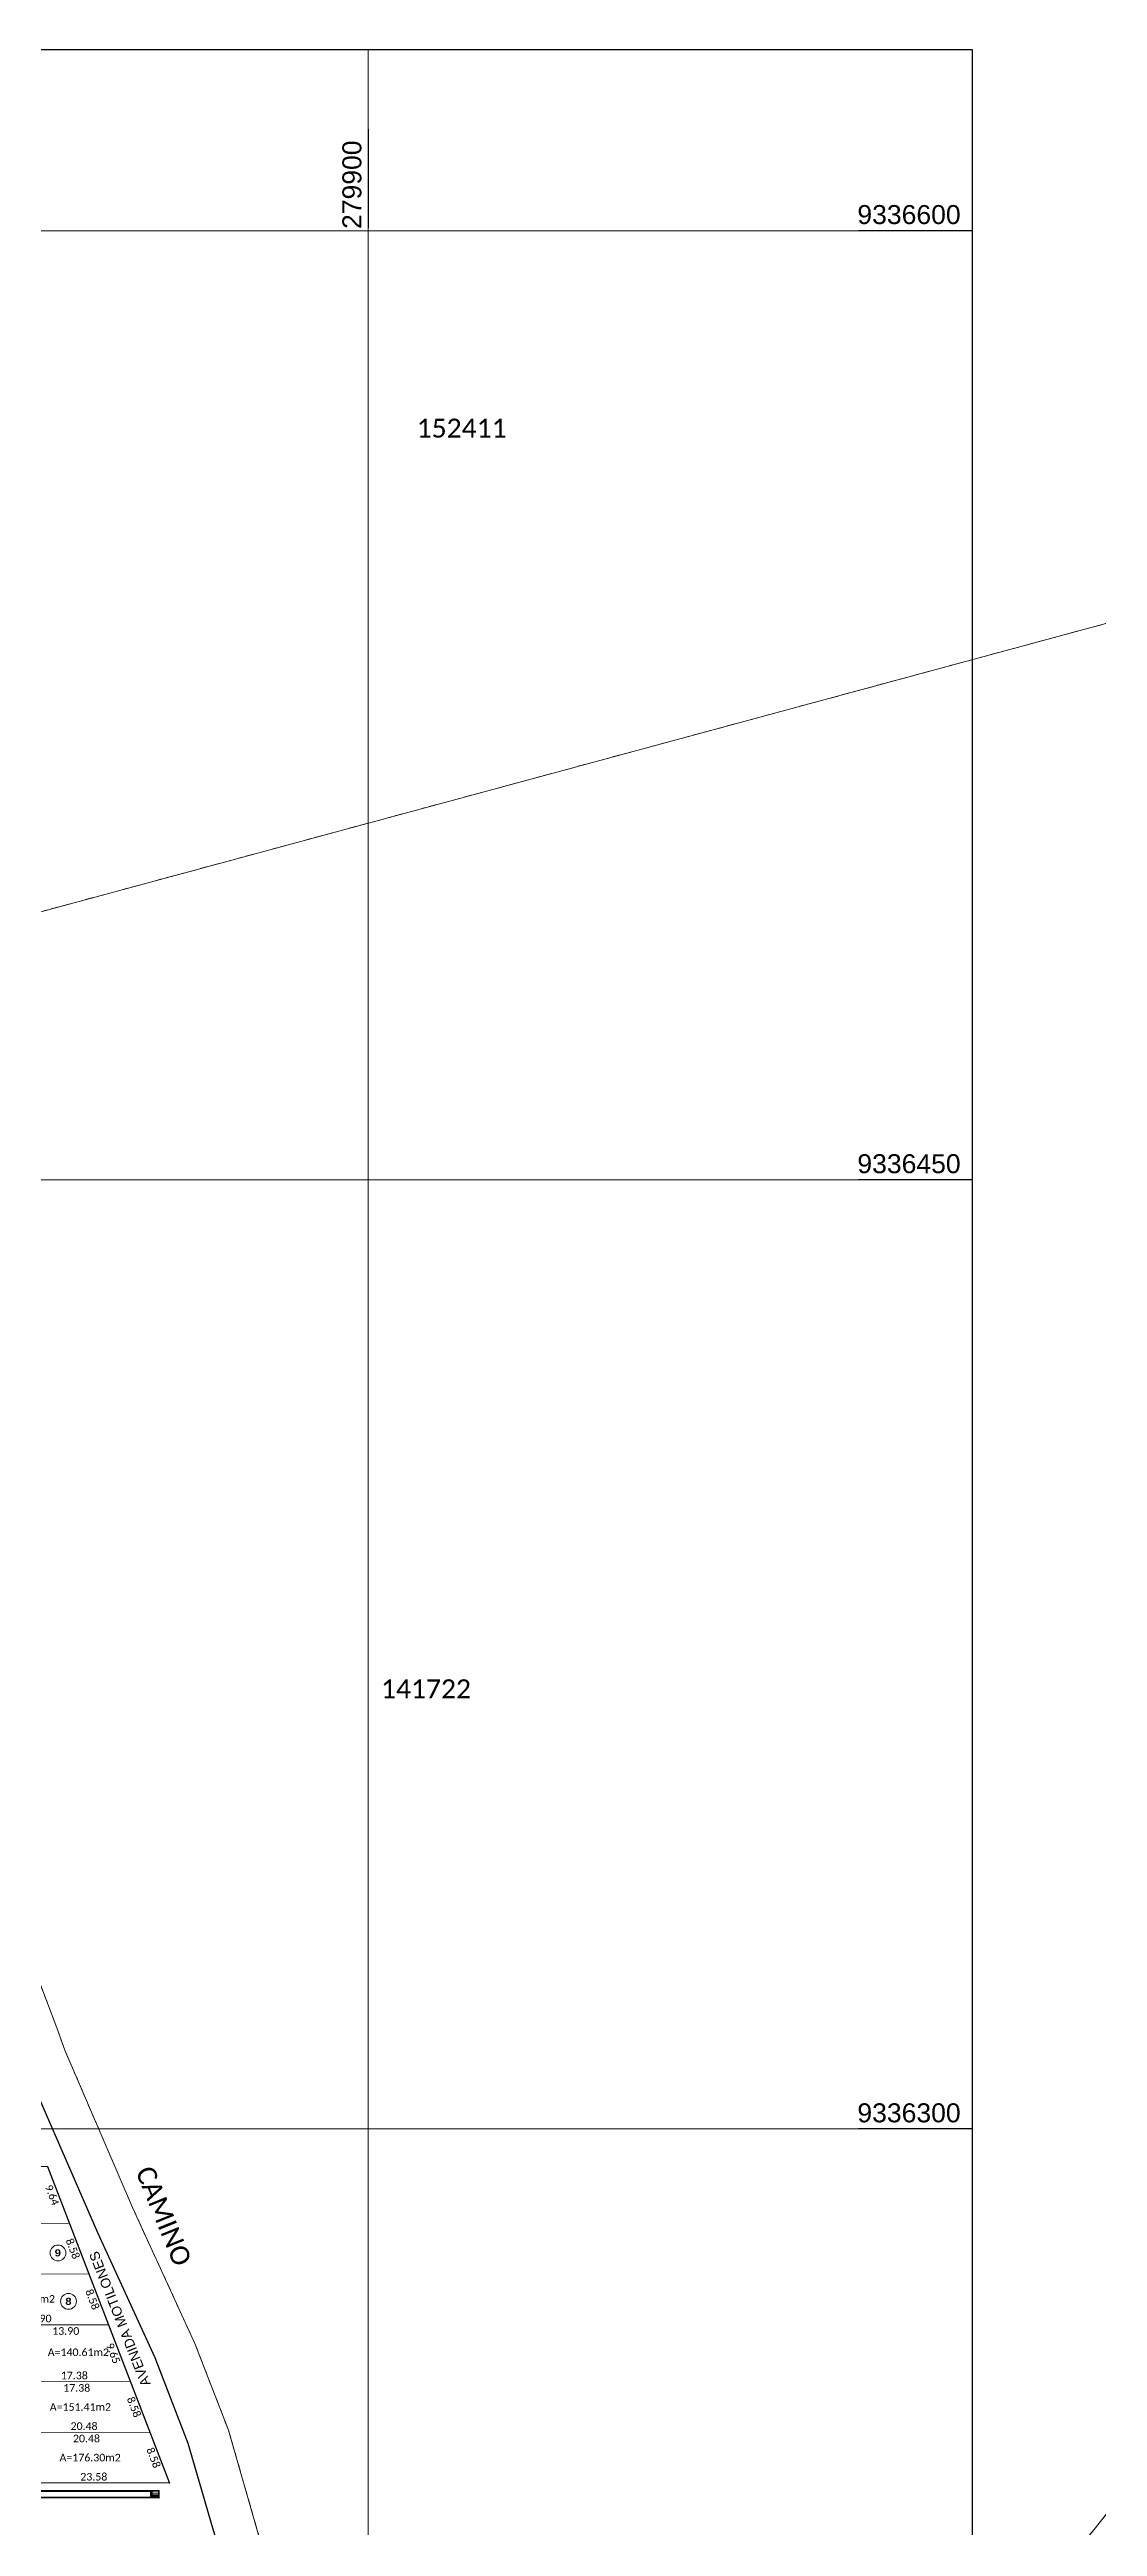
# Model space of a CAD drawing. Header units: inches. Extents: x 0 to 280406, y 0 to 9336832.
# Drawn here: x 279849.7 to 280015.2, y 9336237.2 to 9336628.6 of the extents above; entities that cross this region are included whole.
import ezdxf
from ezdxf.enums import TextEntityAlignment as Align

# ---------------------------------------------------------------- set-up
doc = ezdxf.new("R2010")
doc.units = ezdxf.units.IN
doc.header["$MEASUREMENT"] = 0
doc.linetypes.add('ACAD_ISO04W100', pattern=[30, 24, -3, 0, -3])
doc.linetypes.add('DASHED2', pattern=[0.375, 0.25, -0.125])
for name, color, linetype in [('CENTRO', 6, 'Continuous'), ('COORD', 7, 'Continuous'), ('Cotas', 7, 'Continuous'), ('GRILLA', 7, 'Continuous'), ('UC_TEXT', 7, 'Continuous')]:
    doc.layers.add(name, color=color, linetype=linetype)
for name, color, linetype, lineweight in [('circulos', 7, 'Continuous', 15), ('corte vias', 21, 'ACAD_ISO04W100', 0), ('LOTES', 1, 'Continuous', 30), ('manzanas', 5, 'Continuous', 30), ('MANZANAS-ORIGINALES', 147, 'Continuous', 9), ('MATRIZ', 5, 'Continuous', 30), ('nombre de calles', 30, 'Continuous', 30), ('numero lote', 7, 'Continuous', 20)]:
    doc.layers.add(name, color=color, linetype=linetype, lineweight=lineweight)
doc.styles.add('Legend', font='calibri.ttf')
doc.styles.add('SAMUEL', font='')
doc.styles.get("Standard").update_dxf_attribs({"font": 'arial.ttf'})
doc.styles.get('SAMUEL').set_extended_font_data('Arial Black')
doc.dimstyles.get("Standard").update_dxf_attribs({"dimtxt": 0.18, "dimasz": 0.18, "dimexe": 0.18, "dimexo": 0.0625, "dimgap": 0.09, "dimtad": 0, "dimtih": 1, "dimtoh": 1, "dimdec": 4, "dimzin": 0, "dimdsep": 46, "dimtxsty": 'Standard', "dimcen": 0.09, "dimadec": 0, "dimazin": 0, "dimtfac": 1, "dimtdec": 4, "dimtofl": 0, "dimtmove": 0, "dimatfit": 3, "dimfxl": 1, "dimtolj": 1, "dimtzin": 0, "dimarcsym": 0})

# ---------------------------------------------------------------- blocks, each defined once
blk = doc.blocks.new('*D18')
at = {"layer": 'COORD', "color": 0, "lineweight": -2, "transparency": 16777216}
blk.add_line((279900, 9336616.04), (279900, 9336600.44), dxfattribs=at)
at = {"layer": 'Defpoints', "color": 0, "transparency": 16777216}
for p in [(279900, 9336616.1), (279900, 9336615.1), (0, 0)]:
    blk.add_point(p, dxfattribs=at)
at = {"layer": 'COORD', "color": 0, "lineweight": 0, "transparency": 16777216, "insert": (279897.47, 9336607.27), "char_height": 3, "attachment_point": 5, "rotation": 90}
blk.add_mtext('\\A1;279900', dxfattribs=at)
blk = doc.blocks.new('*D24')
at = {"layer": 'COORD', "color": 0, "lineweight": -2, "transparency": 16777216}
blk.add_line((279995.36, 9336300), (279977.48, 9336300), dxfattribs=at)
at = {"layer": 'Defpoints', "color": 0, "transparency": 16777216}
for p in [(279994.42, 9336300), (279995.42, 9336300), (0, 0)]:
    blk.add_point(p, dxfattribs=at)
at = {"layer": 'COORD', "color": 0, "lineweight": 0, "transparency": 16777216, "insert": (279985.45, 9336302.53), "char_height": 3, "attachment_point": 5}
blk.add_mtext('\\A1;9336300', dxfattribs=at)
blk = doc.blocks.new('*D26')
at = {"layer": 'COORD', "color": 0, "lineweight": -2, "transparency": 16777216}
blk.add_line((279995.36, 9336450), (279977.48, 9336450), dxfattribs=at)
at = {"layer": 'Defpoints', "color": 0, "transparency": 16777216}
for p in [(279994.42, 9336450), (279995.42, 9336450), (0, 0)]:
    blk.add_point(p, dxfattribs=at)
at = {"layer": 'COORD', "color": 0, "lineweight": 0, "transparency": 16777216, "insert": (279985.45, 9336452.53), "char_height": 3, "attachment_point": 5}
blk.add_mtext('\\A1;9336450', dxfattribs=at)
blk = doc.blocks.new('*D28')
at = {"layer": 'COORD', "color": 0, "lineweight": -2, "transparency": 16777216}
blk.add_line((279995.36, 9336600), (279977.48, 9336600), dxfattribs=at)
at = {"layer": 'Defpoints', "color": 0, "transparency": 16777216}
for p in [(279994.42, 9336600), (279995.42, 9336600), (0, 0)]:
    blk.add_point(p, dxfattribs=at)
at = {"layer": 'COORD', "color": 0, "lineweight": 0, "transparency": 16777216, "insert": (279985.45, 9336602.53), "char_height": 3, "attachment_point": 5}
blk.add_mtext('\\A1;9336600', dxfattribs=at)

msp = doc.modelspace()

# ---------------------------------------------------------------- linework, layer by layer
at = {"layer": 'CENTRO', "color": 0, "lineweight": 5}
for points in [[(279811.73, 9336620.88), (279811.42, 9336616.37), (279825.09, 9336591.14), (279830.55, 9336578.44), (279832.1, 9336540.47), (279820.12, 9336510.4), (279821.27, 9336485.04), (280296.38, 9336613.71), (280292.51, 9336620.88)], [(280296.38, 9336613.71), (279821.27, 9336485.04)], [(279923.46, 9336122.4), (280188.69, 9336454.75)], [(279847.57, 9336324.6), (279850.86, 9336315.98), (279852.12, 9336312.44), (279862.79, 9336287.61), (279872.66, 9336266.08), (279877.97, 9336252.4), (279882.78, 9336235.66)]]:
    msp.add_lwpolyline(points, dxfattribs=at)
at = {"layer": 'CENTRO', "color": 0, "linetype": 'DASHED2', "lineweight": 5, "ltscale": 5}
for points in [[(280296.38, 9336613.71), (279821.27, 9336485.04)], [(279923.46, 9336122.4), (280188.69, 9336454.75)], [(279847.57, 9336324.6), (279850.86, 9336315.98), (279852.12, 9336312.44), (279862.79, 9336287.61), (279872.66, 9336266.08), (279877.97, 9336252.4), (279882.78, 9336235.66)]]:
    msp.add_lwpolyline(points, dxfattribs=at)
at = {"layer": 'circulos', "color": 250}
for centre in [(279851.04, 9336280.41), (279852.7, 9336272.75)]:
    msp.add_circle(centre, 1.25, dxfattribs=at)
at = {"layer": 'corte vias', "lineweight": 20}
for p, q in [((279867.02, 9336242.85), (279865.82, 9336242.86)), ((279865.82, 9336242.86), (279865.82, 9336241.65)), ((279867.02, 9336241.65), (279867.02, 9336242.85))]:
    msp.add_line(p, q, dxfattribs=at)
at = {"layer": 'GRILLA', "lineweight": 0}
for p, q in [((279900, 9335879.51), (279900, 9336628.63)), ((279422.77, 9336600), (279995.42, 9336600)), ((279422.77, 9336450), (279995.42, 9336450)), ((279422.77, 9336300), (279995.42, 9336300))]:
    msp.add_line(p, q, dxfattribs=at)
at = {"layer": 'LOTES', "lineweight": 13, "flags": 128}
for points in [[(279837.16, 9336285.11), (279852.84, 9336285.07), (279849.37, 9336294.06), (279837.15, 9336294.08)], [(279837.14, 9336277.11), (279855.93, 9336277.06), (279852.84, 9336285.07), (279837.16, 9336285.11)], [(279837.12, 9336269.08), (279859.02, 9336269.05), (279855.93, 9336277.06), (279837.13, 9336277.11)], [(279845.12, 9336269.05), (279859.02, 9336269.05), (279862.49, 9336260.05), (279845.11, 9336260.07)], [(279845.11, 9336260.07), (279862.49, 9336260.05), (279865.58, 9336252.04), (279845.1, 9336252.07)], [(279845.1, 9336252.07), (279865.58, 9336252.04), (279868.67, 9336244.04), (279845.09, 9336244.07)]]:
    msp.add_lwpolyline(points, close=True, dxfattribs=at)
at = {"layer": 'manzanas'}
for points in [[(279422.77, 9336628.63), (279995.42, 9336628.63), (279995.42, 9335879.51), (279422.77, 9335879.51)], [(279801.09, 9336244.12), (279801.15, 9336294.12), (279849.37, 9336294.06), (279868.67, 9336244.04)]]:
    msp.add_lwpolyline(points, close=True, dxfattribs=at)
at = {"layer": 'MANZANAS-ORIGINALES'}
for p, q in [((279803.74, 9336242.93), (279865.82, 9336242.86)), ((279803.9, 9336242.78), (279865.67, 9336242.7)), ((279865.67, 9336242.7), (279865.67, 9336241.8)), ((279865.67, 9336242.7), (279865.67, 9336241.81)), ((279865.82, 9336242.86), (279865.82, 9336241.66)), ((279865.82, 9336242.85), (279865.82, 9336241.65)), ((279866.92, 9336242.75), (279865.92, 9336242.76)), ((279865.92, 9336242.76), (279865.92, 9336241.65)), ((279866.92, 9336242.43), (279865.92, 9336242.44)), ((279866.92, 9336241.65), (279866.92, 9336242.75)), ((279801.34, 9336241.73), (279867.02, 9336241.65)), ((279803.9, 9336241.88), (279865.67, 9336241.8)), ((279866.92, 9336242.19), (279865.92, 9336242.2)), ((279866.92, 9336242.05), (279865.92, 9336242.06)), ((279866.92, 9336241.91), (279865.92, 9336241.92)), ((279866.92, 9336241.83), (279865.92, 9336241.84)), ((279866.92, 9336241.75), (279865.92, 9336241.76)), ((279866.92, 9336241.67), (279865.92, 9336241.68))]:
    msp.add_line(p, q, dxfattribs=at)
at = {"layer": 'MATRIZ'}
msp.add_lwpolyline([(279877.23, 9336231.11), (279875.21, 9336237.79), (279873.32, 9336244.36), (279871.61, 9336250.27), (279866.37, 9336263.81), (279857.3, 9336283.58), (279848.18, 9336304.68)], dxfattribs=at)

# ---------------------------------------------------------------- texts
at = {"layer": 'Cotas', "style": 'Legend'}
for s, rotation, p in [('9.64', 291.1019, (279850.1, 9336289.57)), ('8.58', 291.1019, (279853.38, 9336281.07)), ('8.58', 291.1019, (279856.47, 9336273.06)), ('21.90', 359.9307, (279847.88, 9336270.05)), ('13.90', 0.0018, (279852.26, 9336268.07)), ('9.65', 291.1019, (279859.76, 9336264.55)), ('17.38', 359.9307, (279853.61, 9336261.04)), ('17.38', 359.9307, (279853.99, 9336259.08)), ('8.58', 291.1019, (279863.04, 9336256.05)), ('20.48', 359.9173, (279855.15, 9336253.04)), ('20.48', 359.9173, (279855.53, 9336251.08)), ('8.58', 291.1019, (279866.13, 9336248.04)), ('23.58', 359.9307, (279856.69, 9336245.04))]:
    msp.add_text(s, height=1.2, rotation=rotation, dxfattribs=at).set_placement(p, align=Align.MIDDLE_CENTER)
for s, p in [('A=163.08m2', (279845.72, 9336273.14)), ('A=140.61m2', (279854.25, 9336264.71)), ('A=151.41m2', (279854.57, 9336256.06)), ('A=176.30m2', (279856.11, 9336248.06))]:
    msp.add_text(s, height=1.2, dxfattribs=at).set_placement(p, align=Align.MIDDLE_CENTER)
at = {"layer": 'nombre de calles', "color": 0}
msp.add_text('AVENIDA MOTILONES', height=1.54, rotation=111.5525, dxfattribs=at).set_placement((279865.69, 9336259.7))
at = {"layer": 'numero lote', "color": 0, "lineweight": 9, "style": 'SAMUEL'}
for s, p in [('9', (279851.01, 9336279.86)), ('8', (279852.68, 9336272.2))]:
    msp.add_text(s, height=1.12, rotation=0.2127, dxfattribs=at).set_placement(p, align=Align.CENTER)
at = {"layer": 'UC_TEXT', "color": 0, "style": 'Legend'}
for s, p in [('152411', (279914.79, 9336567.3)), ('141722', (279909.16, 9336368.06))]:
    msp.add_text(s, height=3, dxfattribs=at).set_placement(p, align=Align.CENTER)
msp.add_text('CAMINO', height=3, rotation=292.1479, dxfattribs=at).set_placement((279866.36, 9336285.67), align=Align.CENTER)

# ---------------------------------------------------------------- dimensions: what is measured, and where the dimension line sits
at = {"layer": 'COORD', "lineweight": 0}
for feature_location, offset, dtype, picture, middle in [((279900, 9336616.1), (0, -1), 1, '*D18', (279897.47, 9336607.27)), ((279995.42, 9336600), (-1, 0), 0, '*D28', (279985.45, 9336602.53)), ((279995.42, 9336450), (-1, 0), 0, '*D26', (279985.45, 9336452.53)), ((279995.42, 9336300), (-1, 0), 0, '*D24', (279985.45, 9336302.53))]:
    dim = msp.add_ordinate_dim(feature_location=feature_location, offset=offset, dtype=dtype, origin=(0, 0), dimstyle='Standard', override={"dimtxt": 3, "dimgap": 1, "dimtad": 1, "dimdec": 0}, dxfattribs=at)
    dim.commit()
    dim.dimension.update_dxf_attribs({"geometry": picture, "text_midpoint": middle})

doc.saveas('drawing.dxf')
